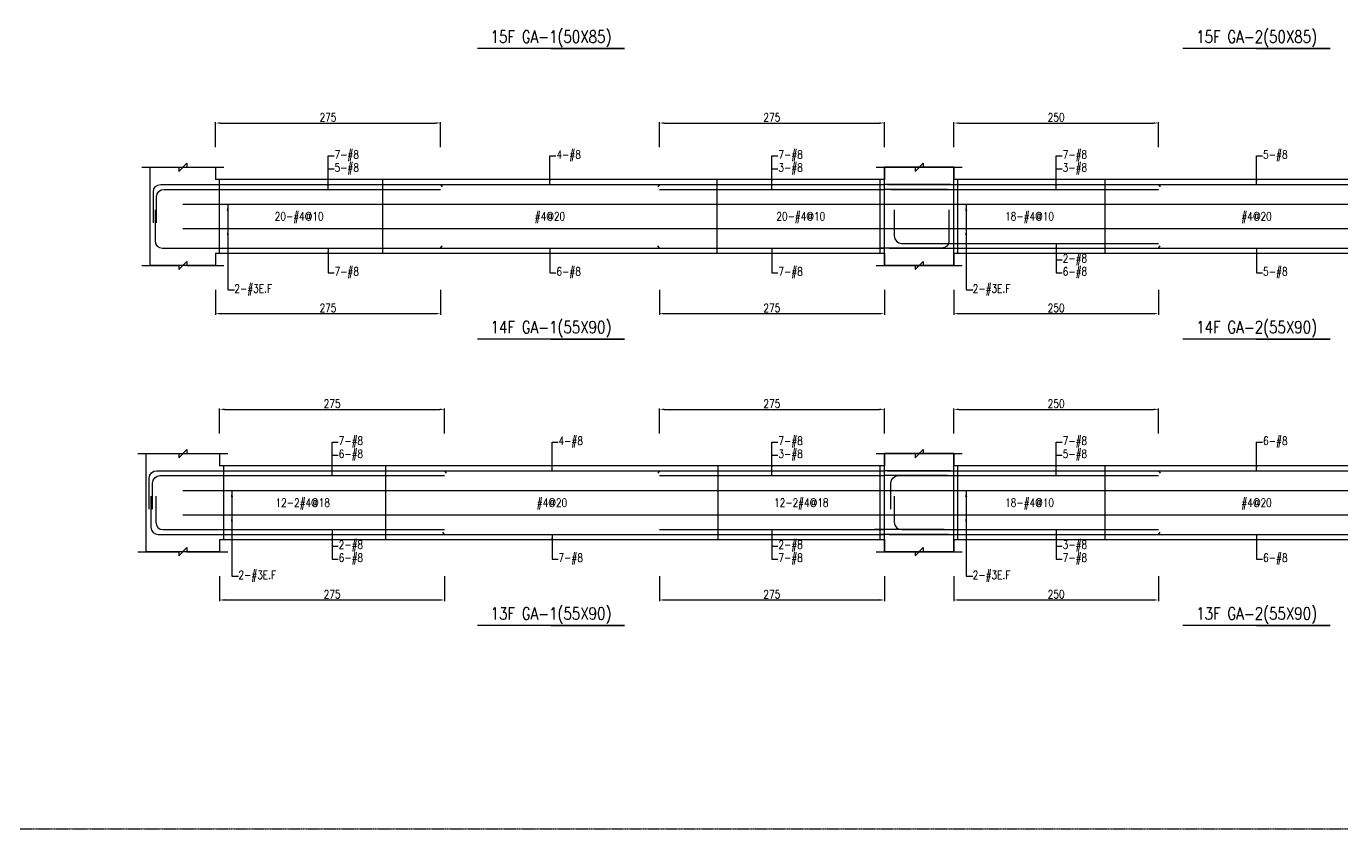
# Model space of a CAD drawing. Header units: millimetres. Extents: x 0 to 84580, y -12276 to 4373.
# Drawn here: x 32665 to 34273, y -3069 to -2088 of the extents above; entities that cross this region are included whole.
import ezdxf
from ezdxf.enums import TextEntityAlignment as Align

# ---------------------------------------------------------------- set-up
doc = ezdxf.new("R2010")
doc.units = ezdxf.units.MM
doc.header["$MEASUREMENT"] = 0
doc.linetypes.add('CENTER', pattern=[2, 1.25, -0.25, 0.25, -0.25])
for name, color, linetype in [('S-DIM', 2, 'Continuous'), ('S-GRID', 1, 'CENTER'), ('S-LEADER', 2, 'Continuous'), ('S-RC', 130, 'Continuous'), ('S-REINF', 6, 'Continuous'), ('S-TEXT', 2, 'Continuous')]:
    doc.layers.add(name, color=color, linetype=linetype)
doc.styles.add('CS4', font='romans.shx', dxfattribs={"width": 0.8, "bigfont": 'lsp.shx'})
doc.styles.get("Standard").update_dxf_attribs({"font": 'arial.ttf'})
doc.dimstyles.new('ISO-25', dxfattribs={"dimtxt": 2.5, "dimasz": 2.5, "dimexe": 1.25, "dimexo": 0.625, "dimtad": 1, "dimtxsty": 'Standard', "dimcen": 2.5, "dimadec": 0, "dimazin": 0, "dimtfac": 1, "dimtmove": 0, "dimatfit": 3, "dimfxl": 0, "dimarcsym": 0})

# ---------------------------------------------------------------- blocks, each defined once
blk = doc.blocks.new('*D905')
at = {"layer": 'DEFPOINTS', "color": 0, "transparency": 16777216}
for p in [(33176.3, -2556.4), (32901.3, -2586.4), (33176.3, -2586.4)]:
    blk.add_point(p, dxfattribs=at)
at = {"layer": 'S-DIM', "color": 0, "lineweight": -2, "transparency": 16777216}
for p, q in [((32901.3, -2585.8), (32901.3, -2555.2)), ((33176.3, -2585.8), (33176.3, -2555.2)), ((32907.3, -2556.4), (33170.3, -2556.4))]:
    blk.add_line(p, q, dxfattribs=at)
at = {"layer": 'S-DIM', "color": 0, "transparency": 16777216}
for points in [[(32907.3, -2555.4), (32907.3, -2557.4), (32901.3, -2556.4)], [(33170.3, -2555.4), (33170.3, -2557.4), (33176.3, -2556.4)]]:
    blk.add_solid(points, dxfattribs=at)
at = {"layer": 'S-DIM', "color": 0, "transparency": 16777216, "insert": (33038.8, -2549.4), "char_height": 10, "attachment_point": 5, "style": 'CS4'}
blk.add_mtext('275', dxfattribs=at)
blk = doc.blocks.new('*D906')
at = {"layer": 'DEFPOINTS', "color": 0, "transparency": 16777216}
for p in [(33713.8, -2556.4), (33438.8, -2586.4), (33713.8, -2586.4)]:
    blk.add_point(p, dxfattribs=at)
at = {"layer": 'S-DIM', "color": 0, "lineweight": -2, "transparency": 16777216}
for p, q in [((33438.8, -2585.8), (33438.8, -2555.2)), ((33713.8, -2585.8), (33713.8, -2555.2)), ((33444.8, -2556.4), (33707.8, -2556.4))]:
    blk.add_line(p, q, dxfattribs=at)
at = {"layer": 'S-DIM', "color": 0, "transparency": 16777216}
for points in [[(33444.8, -2555.4), (33444.8, -2557.4), (33438.8, -2556.4)], [(33707.8, -2555.4), (33707.8, -2557.4), (33713.8, -2556.4)]]:
    blk.add_solid(points, dxfattribs=at)
at = {"layer": 'S-DIM', "color": 0, "transparency": 16777216, "insert": (33576.3, -2549.4), "char_height": 10, "attachment_point": 5, "style": 'CS4'}
blk.add_mtext('275', dxfattribs=at)
blk = doc.blocks.new('*D907')
at = {"layer": 'DEFPOINTS', "color": 0, "transparency": 16777216}
for p in [(32901.3, -2759.4), (33176.3, -2759.4), (33176.3, -2789.4)]:
    blk.add_point(p, dxfattribs=at)
at = {"layer": 'S-DIM', "color": 0, "lineweight": -2, "transparency": 16777216}
for p, q in [((32901.3, -2760.1), (32901.3, -2790.7)), ((33176.3, -2760.1), (33176.3, -2790.7)), ((32907.3, -2789.4), (33170.3, -2789.4))]:
    blk.add_line(p, q, dxfattribs=at)
at = {"layer": 'S-DIM', "color": 0, "transparency": 16777216}
for points in [[(32907.3, -2788.4), (32907.3, -2790.4), (32901.3, -2789.4)], [(33170.3, -2788.4), (33170.3, -2790.4), (33176.3, -2789.4)]]:
    blk.add_solid(points, dxfattribs=at)
at = {"layer": 'S-DIM', "color": 0, "transparency": 16777216, "insert": (33038.8, -2782.4), "char_height": 10, "attachment_point": 5, "style": 'CS4'}
blk.add_mtext('275', dxfattribs=at)
blk = doc.blocks.new('*D908')
at = {"layer": 'DEFPOINTS', "color": 0, "transparency": 16777216}
for p in [(33438.8, -2759.4), (33713.8, -2759.4), (33713.8, -2789.4)]:
    blk.add_point(p, dxfattribs=at)
at = {"layer": 'S-DIM', "color": 0, "lineweight": -2, "transparency": 16777216}
for p, q in [((33438.8, -2760.1), (33438.8, -2790.7)), ((33713.8, -2760.1), (33713.8, -2790.7)), ((33444.8, -2789.4), (33707.8, -2789.4))]:
    blk.add_line(p, q, dxfattribs=at)
at = {"layer": 'S-DIM', "color": 0, "transparency": 16777216}
for points in [[(33444.8, -2788.4), (33444.8, -2790.4), (33438.8, -2789.4)], [(33707.8, -2788.4), (33707.8, -2790.4), (33713.8, -2789.4)]]:
    blk.add_solid(points, dxfattribs=at)
at = {"layer": 'S-DIM', "color": 0, "transparency": 16777216, "insert": (33576.3, -2782.4), "char_height": 10, "attachment_point": 5, "style": 'CS4'}
blk.add_mtext('275', dxfattribs=at)
blk = doc.blocks.new('*D909')
at = {"layer": 'DEFPOINTS', "color": 0, "transparency": 16777216}
for p in [(33171.3, -2206.4), (32896.3, -2236.4), (33171.3, -2236.4)]:
    blk.add_point(p, dxfattribs=at)
at = {"layer": 'S-DIM', "color": 0, "lineweight": -2, "transparency": 16777216}
for p, q in [((32896.3, -2235.8), (32896.3, -2205.2)), ((32902.3, -2206.4), (33165.3, -2206.4)), ((33171.3, -2235.8), (33171.3, -2205.2))]:
    blk.add_line(p, q, dxfattribs=at)
at = {"layer": 'S-DIM', "color": 0, "transparency": 16777216}
for points in [[(32902.3, -2205.4), (32902.3, -2207.4), (32896.3, -2206.4)], [(33165.3, -2205.4), (33165.3, -2207.4), (33171.3, -2206.4)]]:
    blk.add_solid(points, dxfattribs=at)
at = {"layer": 'S-DIM', "color": 0, "transparency": 16777216, "insert": (33033.8, -2199.4), "char_height": 10, "attachment_point": 5, "style": 'CS4'}
blk.add_mtext('275', dxfattribs=at)
blk = doc.blocks.new('*D910')
at = {"layer": 'DEFPOINTS', "color": 0, "transparency": 16777216}
for p in [(33713.8, -2206.4), (33438.8, -2236.4), (33713.8, -2236.4)]:
    blk.add_point(p, dxfattribs=at)
at = {"layer": 'S-DIM', "color": 0, "lineweight": -2, "transparency": 16777216}
for p, q in [((33438.8, -2235.8), (33438.8, -2205.2)), ((33444.8, -2206.4), (33707.8, -2206.4)), ((33713.8, -2235.8), (33713.8, -2205.2))]:
    blk.add_line(p, q, dxfattribs=at)
at = {"layer": 'S-DIM', "color": 0, "transparency": 16777216}
for points in [[(33444.8, -2205.4), (33444.8, -2207.4), (33438.8, -2206.4)], [(33707.8, -2205.4), (33707.8, -2207.4), (33713.8, -2206.4)]]:
    blk.add_solid(points, dxfattribs=at)
at = {"layer": 'S-DIM', "color": 0, "transparency": 16777216, "insert": (33576.3, -2199.4), "char_height": 10, "attachment_point": 5, "style": 'CS4'}
blk.add_mtext('275', dxfattribs=at)
blk = doc.blocks.new('*D911')
at = {"layer": 'DEFPOINTS', "color": 0, "transparency": 16777216}
for p in [(32896.3, -2409.4), (33171.3, -2409.4), (33171.3, -2439.4)]:
    blk.add_point(p, dxfattribs=at)
at = {"layer": 'S-DIM', "color": 0, "lineweight": -2, "transparency": 16777216}
for p, q in [((32896.3, -2410.1), (32896.3, -2440.7)), ((33171.3, -2410.1), (33171.3, -2440.7)), ((32902.3, -2439.4), (33165.3, -2439.4))]:
    blk.add_line(p, q, dxfattribs=at)
at = {"layer": 'S-DIM', "color": 0, "transparency": 16777216}
for points in [[(32902.3, -2438.4), (32902.3, -2440.4), (32896.3, -2439.4)], [(33165.3, -2438.4), (33165.3, -2440.4), (33171.3, -2439.4)]]:
    blk.add_solid(points, dxfattribs=at)
at = {"layer": 'S-DIM', "color": 0, "transparency": 16777216, "insert": (33033.8, -2432.4), "char_height": 10, "attachment_point": 5, "style": 'CS4'}
blk.add_mtext('275', dxfattribs=at)
blk = doc.blocks.new('*D912')
at = {"layer": 'DEFPOINTS', "color": 0, "transparency": 16777216}
for p in [(33438.8, -2409.4), (33713.8, -2409.4), (33713.8, -2439.4)]:
    blk.add_point(p, dxfattribs=at)
at = {"layer": 'S-DIM', "color": 0, "lineweight": -2, "transparency": 16777216}
for p, q in [((33438.8, -2410.1), (33438.8, -2440.7)), ((33713.8, -2410.1), (33713.8, -2440.7)), ((33444.8, -2439.4), (33707.8, -2439.4))]:
    blk.add_line(p, q, dxfattribs=at)
at = {"layer": 'S-DIM', "color": 0, "transparency": 16777216}
for points in [[(33444.8, -2438.4), (33444.8, -2440.4), (33438.8, -2439.4)], [(33707.8, -2438.4), (33707.8, -2440.4), (33713.8, -2439.4)]]:
    blk.add_solid(points, dxfattribs=at)
at = {"layer": 'S-DIM', "color": 0, "transparency": 16777216, "insert": (33576.3, -2432.4), "char_height": 10, "attachment_point": 5, "style": 'CS4'}
blk.add_mtext('275', dxfattribs=at)
blk = doc.blocks.new('*D918')
at = {"layer": 'DEFPOINTS', "color": 0, "transparency": 16777216}
for p in [(34048.8, -2556.4), (33798.8, -2586.4), (34048.8, -2586.4)]:
    blk.add_point(p, dxfattribs=at)
at = {"layer": 'S-DIM', "color": 0, "lineweight": -2, "transparency": 16777216}
for p, q in [((33798.8, -2585.8), (33798.8, -2555.2)), ((34048.8, -2585.8), (34048.8, -2555.2)), ((33804.8, -2556.4), (34042.8, -2556.4))]:
    blk.add_line(p, q, dxfattribs=at)
at = {"layer": 'S-DIM', "color": 0, "transparency": 16777216}
for points in [[(33804.8, -2555.4), (33804.8, -2557.4), (33798.8, -2556.4)], [(34042.8, -2555.4), (34042.8, -2557.4), (34048.8, -2556.4)]]:
    blk.add_solid(points, dxfattribs=at)
at = {"layer": 'S-DIM', "color": 0, "transparency": 16777216, "insert": (33923.8, -2549.4), "char_height": 10, "attachment_point": 5, "style": 'CS4'}
blk.add_mtext('250', dxfattribs=at)
blk = doc.blocks.new('*D920')
at = {"layer": 'DEFPOINTS', "color": 0, "transparency": 16777216}
for p in [(33798.8, -2759.4), (34048.8, -2759.4), (34048.8, -2789.4)]:
    blk.add_point(p, dxfattribs=at)
at = {"layer": 'S-DIM', "color": 0, "lineweight": -2, "transparency": 16777216}
for p, q in [((33798.8, -2760.1), (33798.8, -2790.7)), ((34048.8, -2760.1), (34048.8, -2790.7)), ((33804.8, -2789.4), (34042.8, -2789.4))]:
    blk.add_line(p, q, dxfattribs=at)
at = {"layer": 'S-DIM', "color": 0, "transparency": 16777216}
for points in [[(33804.8, -2788.4), (33804.8, -2790.4), (33798.8, -2789.4)], [(34042.8, -2788.4), (34042.8, -2790.4), (34048.8, -2789.4)]]:
    blk.add_solid(points, dxfattribs=at)
at = {"layer": 'S-DIM', "color": 0, "transparency": 16777216, "insert": (33923.8, -2782.4), "char_height": 10, "attachment_point": 5, "style": 'CS4'}
blk.add_mtext('250', dxfattribs=at)
blk = doc.blocks.new('*D922')
at = {"layer": 'DEFPOINTS', "color": 0, "transparency": 16777216}
for p in [(34048.8, -2206.4), (33798.8, -2236.4), (34048.8, -2236.4)]:
    blk.add_point(p, dxfattribs=at)
at = {"layer": 'S-DIM', "color": 0, "lineweight": -2, "transparency": 16777216}
for p, q in [((33798.8, -2235.8), (33798.8, -2205.2)), ((33804.8, -2206.4), (34042.8, -2206.4)), ((34048.8, -2235.8), (34048.8, -2205.2))]:
    blk.add_line(p, q, dxfattribs=at)
at = {"layer": 'S-DIM', "color": 0, "transparency": 16777216}
for points in [[(33804.8, -2205.4), (33804.8, -2207.4), (33798.8, -2206.4)], [(34042.8, -2205.4), (34042.8, -2207.4), (34048.8, -2206.4)]]:
    blk.add_solid(points, dxfattribs=at)
at = {"layer": 'S-DIM', "color": 0, "transparency": 16777216, "insert": (33923.8, -2199.4), "char_height": 10, "attachment_point": 5, "style": 'CS4'}
blk.add_mtext('250', dxfattribs=at)
blk = doc.blocks.new('*D924')
at = {"layer": 'DEFPOINTS', "color": 0, "transparency": 16777216}
for p in [(33798.8, -2409.4), (34048.8, -2409.4), (34048.8, -2439.4)]:
    blk.add_point(p, dxfattribs=at)
at = {"layer": 'S-DIM', "color": 0, "lineweight": -2, "transparency": 16777216}
for p, q in [((33798.8, -2410.1), (33798.8, -2440.7)), ((34048.8, -2410.1), (34048.8, -2440.7)), ((33804.8, -2439.4), (34042.8, -2439.4))]:
    blk.add_line(p, q, dxfattribs=at)
at = {"layer": 'S-DIM', "color": 0, "transparency": 16777216}
for points in [[(33804.8, -2438.4), (33804.8, -2440.4), (33798.8, -2439.4)], [(34042.8, -2438.4), (34042.8, -2440.4), (34048.8, -2439.4)]]:
    blk.add_solid(points, dxfattribs=at)
at = {"layer": 'S-DIM', "color": 0, "transparency": 16777216, "insert": (33923.8, -2432.4), "char_height": 10, "attachment_point": 5, "style": 'CS4'}
blk.add_mtext('250', dxfattribs=at)

msp = doc.modelspace()

# ---------------------------------------------------------------- linework, layer by layer
at = {"layer": 'S-GRID'}
msp.add_lwpolyline([(32603, -3069), (35832, -3069), (35832, -1000), (32603, -1000), (32603, -3069)], dxfattribs=at)
at = {"layer": 'S-RC'}
for points in [[(33306.314, -2115.438), (33396.314, -2115.438), (33216.314, -2115.438)], [(34168.814, -2115.438), (34258.814, -2115.438), (34078.814, -2115.438)], [(32806.314, -2260.438), (32851.314, -2260.447), (32851.313, -2265.447), (32861.315, -2255.449), (32861.314, -2260.449), (32906.314, -2260.458)], [(32896.314, -2365.438), (32896.314, -2380.438), (32816.314, -2380.438), (32816.314, -2260.438), (32896.314, -2260.438), (32896.314, -2275.438)], [(33703.814, -2260.438), (33751.314, -2260.447), (33751.313, -2265.447), (33761.315, -2255.449), (33761.314, -2260.449), (33808.814, -2260.459)], [(33703.814, -2260.438), (33751.314, -2260.447), (33751.313, -2265.447), (33761.315, -2255.449), (33761.314, -2260.449), (33808.814, -2260.459)], [(33713.814, -2365.438), (33713.814, -2380.438), (33798.814, -2380.438), (33798.814, -2260.438), (33713.814, -2260.438), (33713.814, -2275.438)], [(33798.814, -2365.438), (33798.814, -2380.438), (33713.814, -2380.438), (33713.814, -2260.438), (33798.814, -2260.438), (33798.814, -2275.438)], [(33713.814, -2275.438), (32896.314, -2275.438)], [(34538.814, -2275.438), (33798.814, -2275.438)], [(32806.314, -2380.438), (32851.314, -2380.447), (32851.313, -2385.447), (32861.315, -2375.449), (32861.314, -2380.449), (32906.314, -2380.458)], [(32896.314, -2365.438), (33713.814, -2365.438)], [(33703.814, -2380.438), (33751.314, -2380.447), (33751.313, -2385.447), (33761.315, -2375.449), (33761.314, -2380.449), (33808.814, -2380.459)], [(33703.814, -2380.438), (33751.314, -2380.447), (33751.313, -2385.447), (33761.315, -2375.449), (33761.314, -2380.449), (33808.814, -2380.459)], [(33798.814, -2365.438), (34538.814, -2365.438)], [(33306.314, -2470.438), (33396.314, -2470.438), (33216.314, -2470.438)], [(34168.814, -2470.438), (34258.814, -2470.438), (34078.814, -2470.438)], [(32801.314, -2610.438), (32851.314, -2610.448), (32851.313, -2615.448), (32861.315, -2605.45), (32861.314, -2610.45), (32911.314, -2610.46)], [(32901.314, -2715.438), (32901.314, -2730.438), (32811.314, -2730.438), (32811.314, -2610.438), (32901.314, -2610.438), (32901.314, -2625.438)], [(33703.814, -2610.438), (33751.314, -2610.447), (33751.313, -2615.447), (33761.315, -2605.449), (33761.314, -2610.449), (33808.814, -2610.459)], [(33703.814, -2610.438), (33751.314, -2610.447), (33751.313, -2615.447), (33761.315, -2605.449), (33761.314, -2610.449), (33808.814, -2610.459)], [(33713.814, -2715.438), (33713.814, -2730.438), (33798.814, -2730.438), (33798.814, -2610.438), (33713.814, -2610.438), (33713.814, -2625.438)], [(33798.814, -2715.438), (33798.814, -2730.438), (33713.814, -2730.438), (33713.814, -2610.438), (33798.814, -2610.438), (33798.814, -2625.438)], [(33713.814, -2625.438), (32901.314, -2625.438)], [(34538.814, -2625.438), (33798.814, -2625.438)], [(32901.314, -2715.438), (33713.814, -2715.438)], [(33798.814, -2715.438), (34538.814, -2715.438)], [(32801.314, -2730.438), (32851.314, -2730.448), (32851.313, -2735.448), (32861.315, -2725.45), (32861.314, -2730.45), (32911.314, -2730.46)], [(33703.814, -2730.438), (33751.314, -2730.447), (33751.313, -2735.447), (33761.315, -2725.449), (33761.314, -2730.449), (33808.814, -2730.459)], [(33703.814, -2730.438), (33751.314, -2730.447), (33751.313, -2735.447), (33761.315, -2725.449), (33761.314, -2730.449), (33808.814, -2730.459)], [(33306.314, -2820.438), (33396.314, -2820.438), (33216.314, -2820.438)], [(34168.814, -2820.438), (34258.814, -2820.438), (34078.814, -2820.438)]]:
    msp.add_lwpolyline(points, dxfattribs=at)
at = {"layer": 'S-REINF'}
for points in [[(32820.314, -2328.438), (32820.314, -2290.438, -0.41421356), (32829.314, -2281.438), (32896.314, -2281.438)], [(32824.314, -2328.438), (32824.314, -2296.438, -0.41421356), (32833.314, -2287.438), (32896.314, -2287.438)], [(32822.314, -2312.438), (32822.314, -2350.438, 0.41421356), (32831.314, -2359.438), (32896.314, -2359.438)], [(33792.814, -2312.438), (33792.814, -2350.438, -0.41421356), (33783.814, -2359.438), (33707.814, -2359.438)], [(33725.814, -2312.438), (33725.814, -2344.438, 0.41421356), (33734.814, -2353.438), (33798.814, -2353.438)], [(32815.314, -2678.438), (32815.314, -2640.438, -0.41421356), (32824.314, -2631.438), (32901.314, -2631.438)], [(32819.314, -2678.438), (32819.314, -2646.438, -0.41421356), (32828.314, -2637.438), (32901.314, -2637.438)], [(33721.814, -2678.438), (33721.814, -2646.438, -0.41421356), (33730.814, -2637.438), (33798.814, -2637.438)], [(32817.314, -2662.438), (32817.314, -2700.438, 0.41421356), (32826.314, -2709.438), (32901.314, -2709.438)], [(32823.314, -2662.438), (32823.314, -2694.438, 0.41421356), (32832.314, -2703.438), (32901.314, -2703.438)], [(33725.814, -2662.438), (33725.814, -2694.438, 0.41421356), (33734.814, -2703.438), (33798.814, -2703.438)]]:
    msp.add_lwpolyline(points, format="xyb", dxfattribs=at)
for points in [[(32896.314, -2281.438), (33171.314, -2281.438)], [(33171.314, -2281.438), (33173.314, -2284.438)], [(33171.314, -2281.438), (33438.814, -2281.438)], [(33438.814, -2281.438), (33436.814, -2284.438)], [(33438.814, -2281.438), (33713.814, -2281.438)], [(33794.814, -2281.438), (33713.814, -2281.438)], [(33717.814, -2281.438), (33798.814, -2281.438)], [(33798.814, -2281.438), (34048.814, -2281.438)], [(34048.814, -2281.438), (34050.814, -2284.438)], [(34048.814, -2281.438), (34288.814, -2281.438)], [(32896.314, -2287.438), (33171.314, -2287.438)], [(33438.814, -2287.438), (33713.814, -2287.438)], [(33790.814, -2287.438), (33713.814, -2287.438)], [(33721.814, -2287.438), (33798.814, -2287.438)], [(33798.814, -2287.438), (34048.814, -2287.438)], [(32896.314, -2359.438), (33171.314, -2359.438)], [(33171.314, -2359.438), (33173.314, -2356.438)], [(33171.314, -2359.438), (33438.814, -2359.438)], [(33438.814, -2359.438), (33436.814, -2356.438)], [(33438.814, -2359.438), (33713.814, -2359.438)], [(33719.814, -2359.438), (33798.814, -2359.438)], [(33798.814, -2353.438), (34048.814, -2353.438)], [(33798.814, -2359.438), (34048.814, -2359.438)], [(34048.814, -2359.438), (34050.814, -2356.438)], [(34048.814, -2359.438), (34288.814, -2359.438)], [(32901.314, -2631.438), (33176.314, -2631.438)], [(33176.314, -2631.438), (33178.314, -2634.438)], [(33176.314, -2631.438), (33438.814, -2631.438)], [(33438.814, -2631.438), (33436.814, -2634.438)], [(33438.814, -2631.438), (33713.814, -2631.438)], [(33794.814, -2631.438), (33713.814, -2631.438)], [(33717.814, -2631.438), (33798.814, -2631.438)], [(33798.814, -2631.438), (34048.814, -2631.438)], [(34048.814, -2631.438), (34050.814, -2634.438)], [(34048.814, -2631.438), (34288.814, -2631.438)], [(32901.314, -2637.438), (33176.314, -2637.438)], [(33438.814, -2637.438), (33713.814, -2637.438)], [(33790.814, -2637.438), (33713.814, -2637.438)], [(33798.814, -2637.438), (34048.814, -2637.438)], [(32901.314, -2703.438), (33176.314, -2703.438)], [(32901.314, -2709.438), (33176.314, -2709.438)], [(33176.314, -2709.438), (33174.314, -2706.438)], [(33176.314, -2709.438), (33438.814, -2709.438)], [(33438.814, -2703.438), (33713.814, -2703.438)], [(33438.814, -2709.438), (33713.814, -2709.438)], [(33786.814, -2703.438), (33701.814, -2703.438)], [(33792.814, -2709.438), (33707.814, -2709.438)], [(33719.814, -2709.438), (33798.814, -2709.438)], [(33798.814, -2703.438), (34048.814, -2703.438)], [(33798.814, -2709.438), (34048.814, -2709.438)], [(34048.814, -2709.438), (34050.814, -2706.438)], [(34048.814, -2709.438), (34288.814, -2709.438)]]:
    msp.add_lwpolyline(points, dxfattribs=at)
at = {"layer": 'S-REINF', "color": 1}
for points in [[(32901.314, -2365.438), (32901.314, -2275.438)], [(33100.689, -2365.438), (33100.689, -2275.438)], [(33509.439, -2365.438), (33509.439, -2275.438)], [(33708.814, -2365.438), (33708.814, -2275.438)], [(33803.814, -2365.438), (33803.814, -2275.438)], [(33983.814, -2365.438), (33983.814, -2275.438)], [(32856.314, -2305.438), (33756.314, -2305.438)], [(33756.314, -2305.438), (34581.314, -2305.438)], [(32856.314, -2335.438), (33756.314, -2335.438)], [(33756.314, -2335.438), (34581.314, -2335.438)], [(32906.314, -2715.438), (32906.314, -2625.438)], [(33104.439, -2715.438), (33104.439, -2625.438)], [(33510.689, -2715.438), (33510.689, -2625.438)], [(33708.814, -2715.438), (33708.814, -2625.438)], [(33803.814, -2715.438), (33803.814, -2625.438)], [(33983.814, -2715.438), (33983.814, -2625.438)], [(32856.314, -2655.438), (33756.314, -2655.438)], [(33756.314, -2655.438), (34581.314, -2655.438)], [(32856.314, -2685.438), (33756.314, -2685.438)], [(33756.314, -2685.438), (34581.314, -2685.438)]]:
    msp.add_lwpolyline(points, dxfattribs=at)

# ---------------------------------------------------------------- texts
at = {"layer": 'S-LEADER', "char_height": 10, "attachment_point": 4, "style": 'CS4'}
for s, insert in [('7-#8', (33041.814, -2246.438)), ('4-#8', (33313.064, -2246.438)), ('7-#8', (33584.314, -2246.438)), ('7-#8', (33931.814, -2246.438)), ('5-#8', (34176.814, -2246.438)), ('5-#8', (33041.814, -2262.438)), ('3-#8', (33584.314, -2262.438)), ('3-#8', (33931.814, -2262.438)), ('2-#8', (33931.814, -2373.438)), ('7-#8', (33041.814, -2389.438)), ('6-#8', (33313.064, -2389.438)), ('7-#8', (33584.314, -2389.438)), ('6-#8', (33931.814, -2389.438)), ('5-#8', (34176.814, -2389.438)), ('7-#8', (33046.814, -2596.438)), ('4-#8', (33315.564, -2596.438)), ('7-#8', (33584.314, -2596.438)), ('7-#8', (33931.814, -2596.438)), ('6-#8', (34176.814, -2596.438)), ('6-#8', (33046.814, -2612.438)), ('3-#8', (33584.314, -2612.438)), ('5-#8', (33931.814, -2612.438)), ('2-#8', (33046.814, -2723.438)), ('2-#8', (33584.314, -2723.438)), ('3-#8', (33931.814, -2723.438)), ('6-#8', (33046.814, -2739.438)), ('7-#8', (33315.564, -2739.438)), ('7-#8', (33584.314, -2739.438)), ('7-#8', (33931.814, -2739.438)), ('6-#8', (34176.814, -2739.438))]:
    msp.add_mtext(s, dxfattribs=dict(at, insert=insert))
at = {"layer": 'S-LEADER', "color": 3, "char_height": 10, "attachment_point": 4, "style": 'CS4'}
for insert in [(32919.314, -2410.438), (33821.814, -2410.438), (32924.314, -2760.438), (33821.814, -2760.438)]:
    msp.add_mtext('2-#3E.F', dxfattribs=dict(at, insert=insert))
at = {"layer": 'S-RC', "style": 'CS4', "width": 0.8}
for s, p in [('15F GA-1(50X85)', (33306.314, -2108.438)), ('15F GA-2(50X85)', (34168.814, -2108.438)), ('14F GA-1(55X90)', (33306.314, -2463.438)), ('14F GA-2(55X90)', (34168.814, -2463.438)), ('13F GA-1(55X90)', (33306.314, -2813.438)), ('13F GA-2(55X90)', (34168.814, -2813.438))]:
    msp.add_text(s, height=15, dxfattribs=at).set_placement(p, align=Align.CENTER)
at = {"layer": 'S-TEXT', "color": 1, "style": 'CS4', "width": 0.8}
for s, p in [('20-#4@10', (32998.502, -2325.438)), ('#4@20', (33305.064, -2325.438)), ('20-#4@10', (33611.627, -2325.438)), ('18-#4@10', (33891.314, -2325.438)), ('#4@20', (34168.814, -2325.438)), ('12-2#4@18', (33002.877, -2675.438)), ('#4@20', (33307.564, -2675.438)), ('12-2#4@18', (33612.252, -2675.438)), ('18-#4@10', (33891.314, -2675.438)), ('#4@20', (34168.814, -2675.438))]:
    msp.add_text(s, height=10, dxfattribs=at).set_placement(p, align=Align.CENTER)

# ---------------------------------------------------------------- dimensions: what is measured, and where the dimension line sits
at = {"layer": 'S-DIM'}
for p1, p2, distance, picture, middle in [((32896.314, -2236.438), (33171.314, -2236.438), 30, '*D909', (33033.814, -2199.438)), ((33438.814, -2236.438), (33713.814, -2236.438), 30, '*D910', (33576.314, -2199.438)), ((33798.814, -2236.438), (34048.814, -2236.438), 30, '*D922', (33923.814, -2199.438)), ((32896.314, -2409.438), (33171.314, -2409.438), -30, '*D911', (33033.814, -2432.438)), ((33438.814, -2409.438), (33713.814, -2409.438), -30, '*D912', (33576.314, -2432.438)), ((33798.814, -2409.438), (34048.814, -2409.438), -30, '*D924', (33923.814, -2432.438)), ((32901.314, -2586.438), (33176.314, -2586.438), 30, '*D905', (33038.814, -2549.438)), ((33438.814, -2586.438), (33713.814, -2586.438), 30, '*D906', (33576.314, -2549.438)), ((33798.814, -2586.438), (34048.814, -2586.438), 30, '*D918', (33923.814, -2549.438)), ((32901.314, -2759.438), (33176.314, -2759.438), -30, '*D907', (33038.814, -2782.438)), ((33438.814, -2759.438), (33713.814, -2759.438), -30, '*D908', (33576.314, -2782.438)), ((33798.814, -2759.438), (34048.814, -2759.438), -30, '*D920', (33923.814, -2782.438))]:
    dim = msp.add_aligned_dim(p1=p1, p2=p2, distance=distance, dimstyle='ISO-25', override={"dimtxt": 10, "dimasz": 6, "dimgap": 2, "dimtxsty": 'CS4'}, dxfattribs=at)
    dim.commit()
    dim.dimension.update_dxf_attribs({"geometry": picture, "text_midpoint": middle})

# ---------------------------------------------------------------- leaders
at = {"layer": 'S-LEADER', "annotation_type": 0, "has_hookline": 1, "hookline_direction": 0}
for points, override, text_width in [([(33033.814, -2281.438), (33033.814, -2246.438), (33041.189, -2246.438)], {"dimasz": 6, "dimtad": 0}, 30.857), ([(33305.064, -2281.438), (33305.064, -2246.438), (33312.439, -2246.438)], {"dimasz": 6, "dimtad": 0}, 30.857), ([(33576.314, -2281.438), (33576.314, -2246.438), (33583.689, -2246.438)], {"dimasz": 6, "dimtad": 0}, 30.857), ([(33923.814, -2281.438), (33923.814, -2246.438), (33931.189, -2246.438)], {"dimasz": 6, "dimtad": 0}, 30.857), ([(34168.814, -2281.438), (34168.814, -2246.438), (34176.189, -2246.438)], {"dimasz": 6, "dimtad": 0}, 30.857), ([(33033.814, -2287.438), (33033.814, -2262.438), (33041.189, -2262.438)], {"dimasz": 6, "dimtad": 0}, 30.857), ([(33576.314, -2287.438), (33576.314, -2262.438), (33583.689, -2262.438)], {"dimasz": 6, "dimtad": 0}, 30.857), ([(33923.814, -2287.438), (33923.814, -2262.438), (33931.189, -2262.438)], {"dimasz": 6, "dimtad": 0}, 30.857), ([(32911.314, -2335.438), (32911.314, -2410.438), (32918.689, -2410.438)], {"dimasz": 8, "dimtad": 0}, 49.524), ([(33813.814, -2335.438), (33813.814, -2410.438), (33821.189, -2410.438)], {"dimasz": 8, "dimtad": 0}, 49.524), ([(33033.814, -2359.438), (33033.814, -2389.438), (33041.189, -2389.438)], {"dimasz": 6, "dimtad": 0}, 30.857), ([(33305.064, -2359.438), (33305.064, -2389.438), (33312.439, -2389.438)], {"dimasz": 6, "dimtad": 0}, 30.476), ([(33576.314, -2359.438), (33576.314, -2389.438), (33583.689, -2389.438)], {"dimasz": 6, "dimtad": 0}, 30.857), ([(33923.814, -2353.438), (33923.814, -2373.438), (33931.189, -2373.438)], {"dimasz": 6, "dimtad": 0}, 30.857), ([(33923.814, -2359.438), (33923.814, -2389.438), (33931.189, -2389.438)], {"dimasz": 6, "dimtad": 0}, 30.476), ([(34168.814, -2359.438), (34168.814, -2389.438), (34176.189, -2389.438)], {"dimasz": 6, "dimtad": 0}, 30.857), ([(33038.814, -2631.438), (33038.814, -2596.438), (33046.189, -2596.438)], {"dimasz": 6, "dimtad": 0}, 30.857), ([(33307.564, -2631.438), (33307.564, -2596.438), (33314.939, -2596.438)], {"dimasz": 6, "dimtad": 0}, 30.857), ([(33576.314, -2631.438), (33576.314, -2596.438), (33583.689, -2596.438)], {"dimasz": 6, "dimtad": 0}, 30.857), ([(33923.814, -2631.438), (33923.814, -2596.438), (33931.189, -2596.438)], {"dimasz": 6, "dimtad": 0}, 30.857), ([(34168.814, -2631.438), (34168.814, -2596.438), (34176.189, -2596.438)], {"dimasz": 6, "dimtad": 0}, 30.476), ([(33038.814, -2637.438), (33038.814, -2612.438), (33046.189, -2612.438)], {"dimasz": 6, "dimtad": 0}, 30.476), ([(33576.314, -2637.438), (33576.314, -2612.438), (33583.689, -2612.438)], {"dimasz": 6, "dimtad": 0}, 30.857), ([(33923.814, -2637.438), (33923.814, -2612.438), (33931.189, -2612.438)], {"dimasz": 6, "dimtad": 0}, 30.857), ([(32916.314, -2685.438), (32916.314, -2760.438), (32923.689, -2760.438)], {"dimasz": 8, "dimtad": 0}, 49.524), ([(33813.814, -2685.438), (33813.814, -2760.438), (33821.189, -2760.438)], {"dimasz": 8, "dimtad": 0}, 49.524), ([(33038.814, -2703.438), (33038.814, -2723.438), (33046.189, -2723.438)], {"dimasz": 6, "dimtad": 0}, 30.857), ([(33038.814, -2709.438), (33038.814, -2739.438), (33046.189, -2739.438)], {"dimasz": 6, "dimtad": 0}, 30.476), ([(33307.564, -2709.438), (33307.564, -2739.438), (33314.939, -2739.438)], {"dimasz": 6, "dimtad": 0}, 30.857), ([(33576.314, -2703.438), (33576.314, -2723.438), (33583.689, -2723.438)], {"dimasz": 6, "dimtad": 0}, 30.857), ([(33576.314, -2709.438), (33576.314, -2739.438), (33583.689, -2739.438)], {"dimasz": 6, "dimtad": 0}, 30.857), ([(33923.814, -2703.438), (33923.814, -2723.438), (33931.189, -2723.438)], {"dimasz": 6, "dimtad": 0}, 30.857), ([(33923.814, -2709.438), (33923.814, -2739.438), (33931.189, -2739.438)], {"dimasz": 6, "dimtad": 0}, 30.857), ([(34168.814, -2709.438), (34168.814, -2739.438), (34176.189, -2739.438)], {"dimasz": 6, "dimtad": 0}, 30.476)]:
    msp.add_leader(points, dimstyle='ISO-25', override=override, dxfattribs=dict(at, text_width=text_width))
at = {"layer": 'S-LEADER'}
for points in [[(32911.314, -2305.438), (32911.314, -2410.438), (32919.314, -2410.438)], [(33813.814, -2305.438), (33813.814, -2410.438), (33821.814, -2410.438)], [(32916.314, -2655.438), (32916.314, -2760.438), (32924.314, -2760.438)], [(33813.814, -2655.438), (33813.814, -2760.438), (33821.814, -2760.438)]]:
    msp.add_leader(points, dimstyle='ISO-25', override={"dimasz": 8}, dxfattribs=at)

doc.saveas('drawing.dxf')
